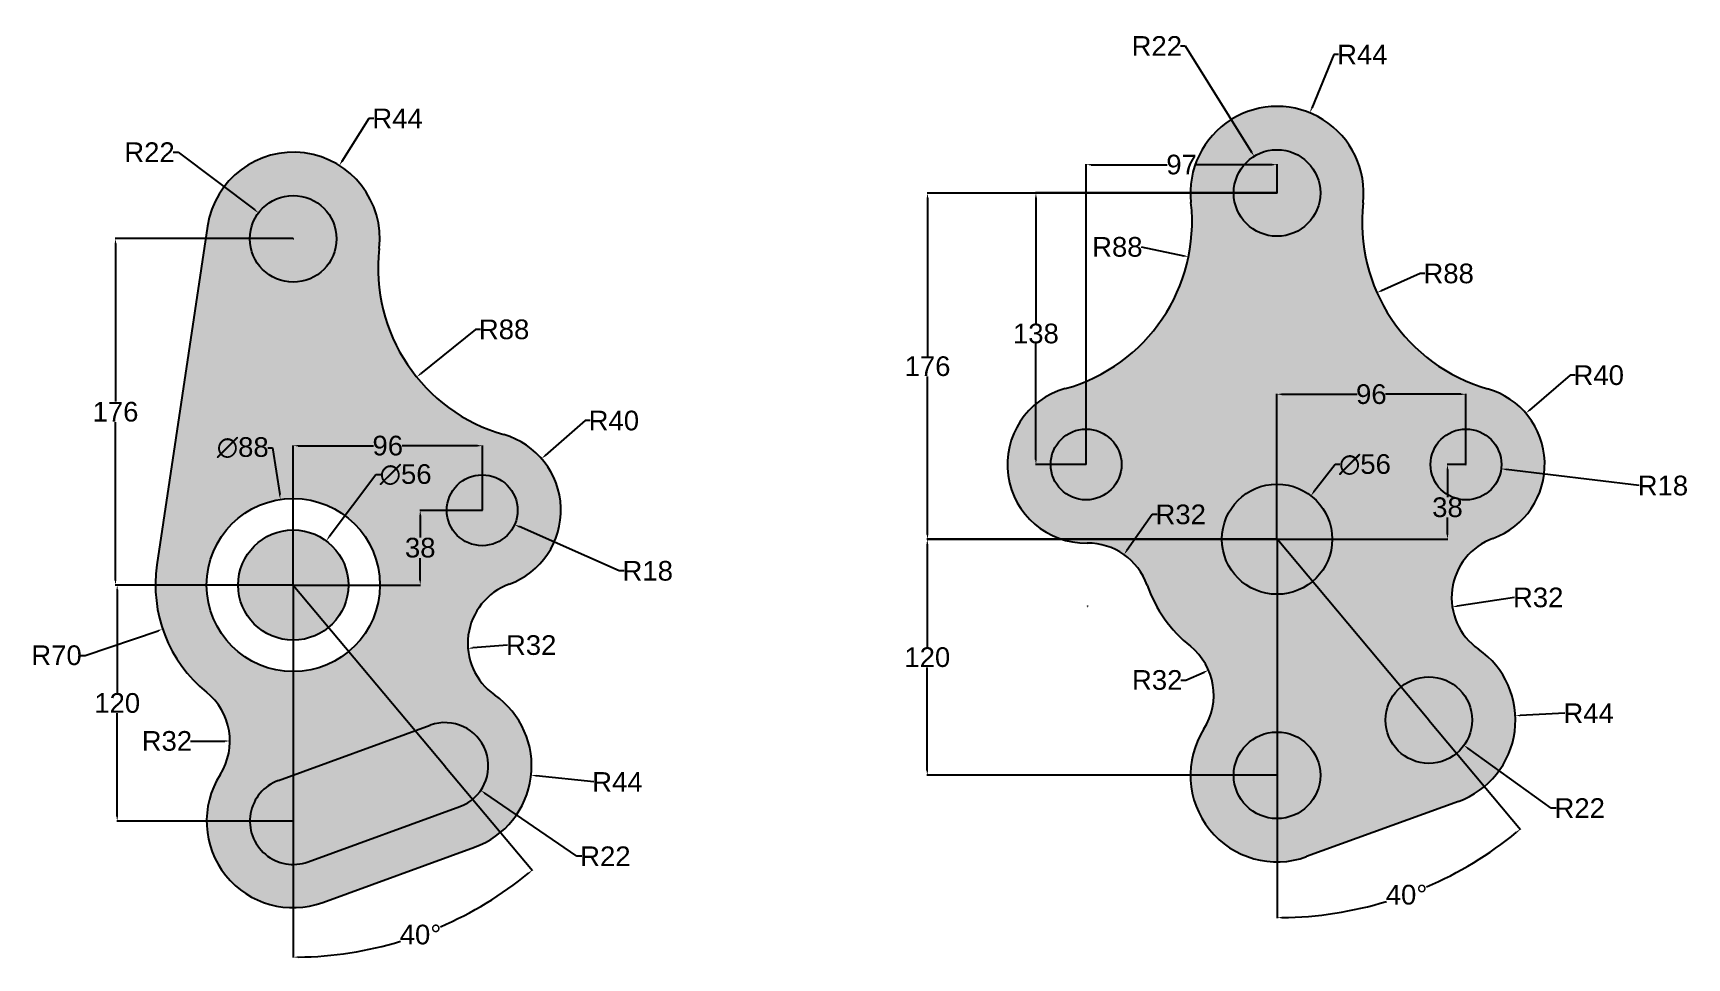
# Model space of a CAD drawing. Header units: inches. Extents: x 97 to 3642, y 3 to 473.
# Drawn here: x 1042 to 1882, y 3 to 473 of the extents above; entities that cross this region are included whole.
import ezdxf

# ---------------------------------------------------------------- set-up
doc = ezdxf.new("R2010")
doc.units = ezdxf.units.IN
doc.header["$MEASUREMENT"] = 0
doc.styles.get("Standard").update_dxf_attribs({"font": 'arial.ttf'})
doc.dimstyles.new('Copy(2) of Standard', dxfattribs={"dimtxt": 10, "dimasz": 2.5, "dimexe": 0.18, "dimexo": 0.0625, "dimgap": 0.09, "dimtad": 0, "dimtih": 1, "dimtoh": 1, "dimdec": 0, "dimzin": 0, "dimdsep": 46, "dimtxsty": 'Standard', "dimcen": 0.09, "dimadec": 0, "dimazin": 0, "dimtfac": 1, "dimtdec": 0, "dimtofl": 0, "dimtmove": 0, "dimatfit": 3, "dimfxl": 1, "dimtolj": 1, "dimtzin": 0, "dimarcsym": 0})

# ---------------------------------------------------------------- blocks, each defined once
blk = doc.blocks.new('*D24')
at = {"color": 0, "lineweight": -2, "transparency": 16777216}
for p, q in [((1215.95, 248.92), (1192.27, 217.25)), ((1218.45, 248.92), (1215.95, 248.92)), ((1173.93, 192.82), (1174.11, 192.82)), ((1174.02, 192.73), (1174.02, 192.91))]:
    blk.add_line(p, q, dxfattribs=at)
at = {"color": 0, "transparency": 16777216}
blk.add_solid([(1191.94, 217.5), (1192.61, 217), (1190.78, 215.24)], dxfattribs=at)
at = {"layer": 'Defpoints', "color": 0, "transparency": 16777216}
for p in [(1190.78, 215.24), (1157.25, 170.39)]:
    blk.add_point(p, dxfattribs=at)
at = {"color": 0, "transparency": 16777216, "insert": (1231.14, 248.92), "char_height": 10, "attachment_point": 5}
blk.add_mtext('\\A1;∅56', dxfattribs=at)
blk = doc.blocks.new('*D25')
at = {"color": 0, "lineweight": -2, "transparency": 16777216}
for p, q in [((1161.07, 262.65), (1163.57, 262.65)), ((1163.57, 262.65), (1167.14, 238.8)), ((1173.93, 192.82), (1174.11, 192.82)), ((1174.02, 192.73), (1174.02, 192.91))]:
    blk.add_line(p, q, dxfattribs=at)
at = {"color": 0, "transparency": 16777216}
blk.add_solid([(1167.55, 238.87), (1166.73, 238.74), (1167.51, 236.33)], dxfattribs=at)
at = {"layer": 'Defpoints', "color": 0, "transparency": 16777216}
for p in [(1167.51, 236.33), (1180.52, 149.3)]:
    blk.add_point(p, dxfattribs=at)
at = {"color": 0, "transparency": 16777216, "insert": (1148.37, 262.65), "char_height": 10, "attachment_point": 5}
blk.add_mtext('\\A1;∅88', dxfattribs=at)
blk = doc.blocks.new('*D26')
at = {"color": 0, "lineweight": -2, "transparency": 16777216}
for p, q in [((1112.99, 412.85), (1115.49, 412.85)), ((1115.49, 412.85), (1154.44, 383.54)), ((1173.93, 368.82), (1174.11, 368.82)), ((1174.02, 368.73), (1174.02, 368.91))]:
    blk.add_line(p, q, dxfattribs=at)
at = {"color": 0, "transparency": 16777216}
blk.add_solid([(1154.69, 383.88), (1154.19, 383.21), (1156.44, 382.04)], dxfattribs=at)
at = {"layer": 'Defpoints', "color": 0, "transparency": 16777216}
for p in [(1156.44, 382.04), (1174.02, 368.82)]:
    blk.add_point(p, dxfattribs=at)
at = {"color": 0, "transparency": 16777216, "insert": (1101, 412.85), "char_height": 10, "attachment_point": 5}
blk.add_mtext('\\A1;R22', dxfattribs=at)
blk = doc.blocks.new('*D27')
at = {"color": 0, "lineweight": -2, "transparency": 16777216}
for p, q in [((1212.51, 430.01), (1198.78, 408.17)), ((1215.01, 430.01), (1212.51, 430.01)), ((1173.93, 368.82), (1174.11, 368.82)), ((1174.02, 368.73), (1174.02, 368.91))]:
    blk.add_line(p, q, dxfattribs=at)
at = {"color": 0, "transparency": 16777216}
blk.add_solid([(1198.42, 408.4), (1199.13, 407.95), (1197.45, 406.06)], dxfattribs=at)
at = {"layer": 'Defpoints', "color": 0, "transparency": 16777216}
for p in [(1197.45, 406.06), (1174.02, 368.82)]:
    blk.add_point(p, dxfattribs=at)
at = {"color": 0, "transparency": 16777216, "insert": (1227.03, 430.01), "char_height": 10, "attachment_point": 5}
blk.add_mtext('\\A1;R44', dxfattribs=at)
blk = doc.blocks.new('*D28')
at = {"color": 0, "lineweight": -2, "transparency": 16777216}
for p, q in [((1266.6, 322.73), (1238.67, 300.16)), ((1269.1, 322.73), (1266.6, 322.73))]:
    blk.add_line(p, q, dxfattribs=at)
at = {"color": 0, "transparency": 16777216}
blk.add_solid([(1238.41, 300.48), (1238.93, 299.83), (1236.72, 298.58)], dxfattribs=at)
at = {"layer": 'Defpoints', "color": 0, "transparency": 16777216}
for p in [(1305.17, 353.89), (1236.72, 298.58)]:
    blk.add_point(p, dxfattribs=at)
at = {"color": 0, "transparency": 16777216, "insert": (1281.15, 322.73), "char_height": 10, "attachment_point": 5}
blk.add_mtext('\\A1;R88', dxfattribs=at)
blk = doc.blocks.new('*D29')
at = {"color": 0, "lineweight": -2, "transparency": 16777216}
for p, q in [((1322.41, 276.38), (1302.08, 258.71)), ((1324.91, 276.38), (1322.41, 276.38)), ((1269.93, 230.82), (1270.11, 230.82)), ((1270.02, 230.73), (1270.02, 230.91))]:
    blk.add_line(p, q, dxfattribs=at)
at = {"color": 0, "transparency": 16777216}
blk.add_solid([(1301.81, 259.02), (1302.36, 258.39), (1300.2, 257.06)], dxfattribs=at)
at = {"layer": 'Defpoints', "color": 0, "transparency": 16777216}
for p in [(1300.2, 257.06), (1270.02, 230.82)]:
    blk.add_point(p, dxfattribs=at)
at = {"color": 0, "transparency": 16777216, "insert": (1336.93, 276.38), "char_height": 10, "attachment_point": 5}
blk.add_mtext('\\A1;R40', dxfattribs=at)
blk = doc.blocks.new('*D30')
at = {"color": 0, "lineweight": -2, "transparency": 16777216}
for p, q in [((1269.93, 230.82), (1270.11, 230.82)), ((1270.02, 230.73), (1270.02, 230.91)), ((1339.58, 200), (1288.76, 222.51)), ((1342.08, 200), (1339.58, 200))]:
    blk.add_line(p, q, dxfattribs=at)
at = {"color": 0, "transparency": 16777216}
blk.add_solid([(1288.93, 222.89), (1288.59, 222.13), (1286.47, 223.53)], dxfattribs=at)
at = {"layer": 'Defpoints', "color": 0, "transparency": 16777216}
for p in [(1270.02, 230.82), (1286.47, 223.53)]:
    blk.add_point(p, dxfattribs=at)
at = {"color": 0, "transparency": 16777216, "insert": (1354.13, 200), "char_height": 10, "attachment_point": 5}
blk.add_mtext('\\A1;R18', dxfattribs=at)
blk = doc.blocks.new('*D32')
at = {"color": 0, "lineweight": -2, "transparency": 16777216}
blk.add_line((1282.92, 162.24), (1265.29, 160.83), dxfattribs=at)
at = {"color": 0, "transparency": 16777216}
blk.add_solid([(1265.26, 161.25), (1265.32, 160.42), (1262.8, 160.63)], dxfattribs=at)
at = {"layer": 'Defpoints', "color": 0, "transparency": 16777216}
for p in [(1262.8, 160.63), (1294.7, 163.18)]:
    blk.add_point(p, dxfattribs=at)
at = {"color": 0, "transparency": 16777216, "insert": (1294.9, 162.24), "char_height": 10, "attachment_point": 5}
blk.add_mtext('\\A1;R32', dxfattribs=at)
blk = doc.blocks.new('*D33')
at = {"color": 0, "lineweight": -2, "transparency": 16777216}
for p, q in [((1251.06, 100.89), (1251.24, 100.89)), ((1251.15, 100.8), (1251.15, 100.98)), ((1326.71, 92.72), (1297.38, 95.89))]:
    blk.add_line(p, q, dxfattribs=at)
at = {"color": 0, "transparency": 16777216}
blk.add_solid([(1297.43, 96.31), (1297.34, 95.48), (1294.9, 96.16)], dxfattribs=at)
at = {"layer": 'Defpoints', "color": 0, "transparency": 16777216}
for p in [(1251.15, 100.89), (1294.9, 96.16)]:
    blk.add_point(p, dxfattribs=at)
at = {"color": 0, "transparency": 16777216, "insert": (1338.72, 92.72), "char_height": 10, "attachment_point": 5}
blk.add_mtext('\\A1;R44', dxfattribs=at)
blk = doc.blocks.new('*D34')
at = {"color": 0, "lineweight": -2, "transparency": 16777216}
for p, q in [((1251.06, 100.89), (1251.24, 100.89)), ((1251.15, 100.8), (1251.15, 100.98)), ((1318.12, 54.96), (1271.35, 87.03)), ((1320.62, 54.96), (1318.12, 54.96))]:
    blk.add_line(p, q, dxfattribs=at)
at = {"color": 0, "transparency": 16777216}
blk.add_solid([(1271.59, 87.38), (1271.12, 86.69), (1269.29, 88.45)], dxfattribs=at)
at = {"layer": 'Defpoints', "color": 0, "transparency": 16777216}
for p in [(1251.15, 100.89), (1269.29, 88.45)]:
    blk.add_point(p, dxfattribs=at)
at = {"color": 0, "transparency": 16777216, "insert": (1332.61, 54.96), "char_height": 10, "attachment_point": 5}
blk.add_mtext('\\A1;R22', dxfattribs=at)
blk = doc.blocks.new('*D35')
at = {"color": 0, "lineweight": -2, "transparency": 16777216}
for p, q in [((1173.93, 192.82), (1174.11, 192.82)), ((1174.02, 192.73), (1174.02, 192.91)), ((1068.27, 157.09), (1105.33, 169.61)), ((1065.77, 157.09), (1068.27, 157.09))]:
    blk.add_line(p, q, dxfattribs=at)
at = {"color": 0, "transparency": 16777216}
blk.add_solid([(1105.2, 170), (1105.46, 169.22), (1107.7, 170.41)], dxfattribs=at)
at = {"layer": 'Defpoints', "color": 0, "transparency": 16777216}
for p in [(1174.02, 192.82), (1107.7, 170.41)]:
    blk.add_point(p, dxfattribs=at)
at = {"color": 0, "transparency": 16777216, "insert": (1053.75, 157.09), "char_height": 10, "attachment_point": 5}
blk.add_mtext('\\A1;R70', dxfattribs=at)
blk = doc.blocks.new('*D36')
at = {"color": 0, "lineweight": -2, "transparency": 16777216}
blk.add_line((1121.83, 113.53), (1139.34, 113.53), dxfattribs=at)
at = {"color": 0, "transparency": 16777216}
blk.add_solid([(1139.34, 113.95), (1139.34, 113.12), (1141.84, 113.53)], dxfattribs=at)
at = {"layer": 'Defpoints', "color": 0, "transparency": 16777216}
for p in [(1109.84, 113.53), (1141.84, 113.53)]:
    blk.add_point(p, dxfattribs=at)
at = {"color": 0, "transparency": 16777216, "insert": (1109.84, 113.53), "char_height": 10, "attachment_point": 5}
blk.add_mtext('\\A1;R32', dxfattribs=at)
blk = doc.blocks.new('*D37')
at = {"color": 0, "lineweight": -2, "transparency": 16777216}
for p, q in [((1173.95, 368.91), (1083.54, 368.91)), ((1083.72, 366.41), (1083.72, 286.06)), ((1083.72, 195.32), (1083.72, 275.66)), ((1173.95, 192.82), (1083.54, 192.82))]:
    blk.add_line(p, q, dxfattribs=at)
at = {"color": 0, "transparency": 16777216}
for points in [[(1083.31, 366.41), (1084.14, 366.41), (1083.72, 368.91)], [(1083.31, 195.32), (1084.14, 195.32), (1083.72, 192.82)]]:
    blk.add_solid(points, dxfattribs=at)
at = {"layer": 'Defpoints', "color": 0, "transparency": 16777216}
for p in [(1174.02, 368.91), (1083.72, 192.82), (1174.02, 192.82)]:
    blk.add_point(p, dxfattribs=at)
at = {"color": 0, "transparency": 16777216, "insert": (1083.72, 280.86), "char_height": 10, "attachment_point": 5}
blk.add_mtext('\\A1;176', dxfattribs=at)
blk = doc.blocks.new('*D38')
at = {"color": 0, "lineweight": -2, "transparency": 16777216}
for p, q in [((1173.95, 192.82), (1084.4, 192.82)), ((1084.58, 190.32), (1084.58, 138.01)), ((1084.58, 75.32), (1084.58, 127.62)), ((1173.95, 72.82), (1084.4, 72.82))]:
    blk.add_line(p, q, dxfattribs=at)
at = {"color": 0, "transparency": 16777216}
for points in [[(1084.16, 190.32), (1085, 190.32), (1084.58, 192.82)], [(1084.16, 75.32), (1085, 75.32), (1084.58, 72.82)]]:
    blk.add_solid(points, dxfattribs=at)
at = {"layer": 'Defpoints', "color": 0, "transparency": 16777216}
for p in [(1174.02, 192.82), (1084.58, 72.82), (1174.02, 72.82)]:
    blk.add_point(p, dxfattribs=at)
at = {"color": 0, "transparency": 16777216, "insert": (1084.58, 132.82), "char_height": 10, "attachment_point": 5}
blk.add_mtext('\\A1;120', dxfattribs=at)
blk = doc.blocks.new('*D39')
at = {"color": 0, "lineweight": -2, "transparency": 16777216}
for p, q in [((1269.95, 230.73), (1238.36, 230.73)), ((1238.54, 228.23), (1238.54, 216.97)), ((1238.54, 195.32), (1238.54, 206.57)), ((1174.08, 192.82), (1238.72, 192.82))]:
    blk.add_line(p, q, dxfattribs=at)
at = {"color": 0, "transparency": 16777216}
for points in [[(1238.13, 228.23), (1238.96, 228.23), (1238.54, 230.73)], [(1238.13, 195.32), (1238.96, 195.32), (1238.54, 192.82)]]:
    blk.add_solid(points, dxfattribs=at)
at = {"layer": 'Defpoints', "color": 0, "transparency": 16777216}
for p in [(1270.02, 230.73), (1174.02, 192.82), (1238.54, 192.82)]:
    blk.add_point(p, dxfattribs=at)
at = {"color": 0, "transparency": 16777216, "insert": (1238.54, 211.77), "char_height": 10, "attachment_point": 5}
blk.add_mtext('\\A1;38', dxfattribs=at)
blk = doc.blocks.new('*D40')
at = {"color": 0, "lineweight": -2, "transparency": 16777216}
for p, q in [((1174.02, 192.88), (1174.02, 263.83)), ((1176.52, 263.65), (1214.81, 263.65)), ((1267.61, 263.65), (1229.31, 263.65)), ((1270.11, 230.88), (1270.11, 263.83))]:
    blk.add_line(p, q, dxfattribs=at)
at = {"color": 0, "transparency": 16777216}
for points in [[(1176.52, 264.06), (1176.52, 263.23), (1174.02, 263.65)], [(1267.61, 264.06), (1267.61, 263.23), (1270.11, 263.65)]]:
    blk.add_solid(points, dxfattribs=at)
at = {"layer": 'Defpoints', "color": 0, "transparency": 16777216}
for p in [(1270.11, 263.65), (1270.11, 230.82), (1174.02, 192.82)]:
    blk.add_point(p, dxfattribs=at)
at = {"color": 0, "transparency": 16777216, "insert": (1222.06, 263.65), "char_height": 10, "attachment_point": 5}
blk.add_mtext('\\A1;96', dxfattribs=at)
blk = doc.blocks.new('*D41')
at = {"color": 0, "lineweight": -2, "transparency": 16777216}
for p, q in [((1251.1, 100.84), (1295.61, 47.78)), ((1174.02, 72.75), (1174.07, 3.5))]:
    blk.add_line(p, q, dxfattribs=at)
for start, end in [(293.31126, 309.23743), (270.80024, 286.79403)]:
    blk.add_arc((1173.93, 192.83), 189.15, start, end, dxfattribs=at)
at = {"color": 0, "transparency": 16777216}
for points in [[(1293.31, 46.65), (1293.84, 46.01), (1295.5, 47.92)], [(1176.57, 3.28), (1176.56, 4.11), (1174.07, 3.68)]]:
    blk.add_solid(points, dxfattribs=at)
at = {"layer": 'Defpoints', "color": 0, "transparency": 16777216}
for p in [(1173.93, 192.82), (1174.02, 192.73), (1251.06, 100.89), (1174.02, 72.82), (1217.63, 8.8)]:
    blk.add_point(p, dxfattribs=at)
at = {"color": 0, "transparency": 16777216, "insert": (1238.68, 15.11), "char_height": 10, "attachment_point": 5}
blk.add_mtext('\\A1;40°', dxfattribs=at)
blk = doc.blocks.new('*D42')
at = {"color": 0, "lineweight": -2, "transparency": 16777216}
for p, q in [((1751.05, 124.13), (1797.63, 68.62)), ((1673.87, 96.04), (1673.87, 23.58))]:
    blk.add_line(p, q, dxfattribs=at)
for start, end in [(293.23672, 309.2553), (270.7447, 286.82858)]:
    blk.add_arc((1673.87, 216.11), 192.35, start, end, dxfattribs=at)
at = {"color": 0, "transparency": 16777216}
for points in [[(1795.32, 67.49), (1795.85, 66.85), (1797.51, 68.76)], [(1676.38, 23.36), (1676.37, 24.19), (1673.87, 23.76)]]:
    blk.add_solid(points, dxfattribs=at)
at = {"layer": 'Defpoints', "color": 0, "transparency": 16777216}
for p in [(1673.87, 216.11), (1673.87, 216.11), (1751.01, 124.18), (1673.87, 96.11), (1718.23, 28.95)]:
    blk.add_point(p, dxfattribs=at)
at = {"color": 0, "transparency": 16777216, "insert": (1739.66, 35.36), "char_height": 10, "attachment_point": 5}
blk.add_mtext('\\A1;40°', dxfattribs=at)
blk = doc.blocks.new('*D43')
at = {"color": 0, "lineweight": -2, "transparency": 16777216}
blk.add_line((1794.55, 186.47), (1765.38, 182.07), dxfattribs=at)
at = {"color": 0, "transparency": 16777216}
blk.add_solid([(1765.32, 182.48), (1765.45, 181.66), (1762.91, 181.7)], dxfattribs=at)
at = {"layer": 'Defpoints', "color": 0, "transparency": 16777216}
for p in [(1794.55, 186.47), (1762.91, 181.7)]:
    blk.add_point(p, dxfattribs=at)
at = {"color": 0, "transparency": 16777216, "insert": (1806.54, 186.47), "char_height": 10, "attachment_point": 5}
blk.add_mtext('\\A1;R32', dxfattribs=at)
blk = doc.blocks.new('*D44')
at = {"color": 0, "lineweight": -2, "transparency": 16777216}
for p, q in [((1750.92, 124.18), (1751.1, 124.18)), ((1751.01, 124.09), (1751.01, 124.27)), ((1813.15, 79.45), (1770.89, 109.87)), ((1815.65, 79.45), (1813.15, 79.45))]:
    blk.add_line(p, q, dxfattribs=at)
at = {"color": 0, "transparency": 16777216}
blk.add_solid([(1771.14, 110.21), (1770.65, 109.53), (1768.86, 111.33)], dxfattribs=at)
at = {"layer": 'Defpoints', "color": 0, "transparency": 16777216}
for p in [(1751.01, 124.18), (1768.86, 111.33)]:
    blk.add_point(p, dxfattribs=at)
at = {"color": 0, "transparency": 16777216, "insert": (1827.64, 79.45), "char_height": 10, "attachment_point": 5}
blk.add_mtext('\\A1;R22', dxfattribs=at)
blk = doc.blocks.new('*D45')
at = {"color": 0, "lineweight": -2, "transparency": 16777216}
for p, q in [((1820.17, 127.66), (1797.45, 126.52)), ((1750.92, 124.18), (1751.1, 124.18)), ((1751.01, 124.09), (1751.01, 124.27))]:
    blk.add_line(p, q, dxfattribs=at)
at = {"color": 0, "transparency": 16777216}
blk.add_solid([(1797.43, 126.93), (1797.47, 126.1), (1794.95, 126.39)], dxfattribs=at)
at = {"layer": 'Defpoints', "color": 0, "transparency": 16777216}
for p in [(1794.95, 126.39), (1751.01, 124.18)]:
    blk.add_point(p, dxfattribs=at)
at = {"color": 0, "transparency": 16777216, "insert": (1832.18, 127.66), "char_height": 10, "attachment_point": 5}
blk.add_mtext('\\A1;R44', dxfattribs=at)
blk = doc.blocks.new('*D46')
at = {"color": 0, "lineweight": -2, "transparency": 16777216}
for p, q in [((1822.8, 299.44), (1802.15, 281.76)), ((1825.3, 299.44), (1822.8, 299.44)), ((1769.78, 254.11), (1769.96, 254.11)), ((1769.87, 254.02), (1769.87, 254.2))]:
    blk.add_line(p, q, dxfattribs=at)
at = {"color": 0, "transparency": 16777216}
blk.add_solid([(1801.88, 282.07), (1802.42, 281.44), (1800.25, 280.13)], dxfattribs=at)
at = {"layer": 'Defpoints', "color": 0, "transparency": 16777216}
for p in [(1800.25, 280.13), (1769.87, 254.11)]:
    blk.add_point(p, dxfattribs=at)
at = {"color": 0, "transparency": 16777216, "insert": (1837.32, 299.44), "char_height": 10, "attachment_point": 5}
blk.add_mtext('\\A1;R40', dxfattribs=at)
blk = doc.blocks.new('*D47')
at = {"color": 0, "lineweight": -2, "transparency": 16777216}
for p, q in [((1746.51, 351.15), (1726.91, 342.43)), ((1749.01, 351.15), (1746.51, 351.15))]:
    blk.add_line(p, q, dxfattribs=at)
at = {"color": 0, "transparency": 16777216}
blk.add_solid([(1726.74, 342.81), (1727.08, 342.05), (1724.63, 341.41)], dxfattribs=at)
at = {"layer": 'Defpoints', "color": 0, "transparency": 16777216}
for p in [(1805.03, 377.18), (1724.63, 341.41)]:
    blk.add_point(p, dxfattribs=at)
at = {"color": 0, "transparency": 16777216, "insert": (1761.06, 351.15), "char_height": 10, "attachment_point": 5}
blk.add_mtext('\\A1;R88', dxfattribs=at)
blk = doc.blocks.new('*D48')
at = {"color": 0, "lineweight": -2, "transparency": 16777216}
for p, q in [((1769.78, 254.11), (1769.96, 254.11)), ((1769.87, 254.02), (1769.87, 254.2)), ((1857.87, 243.35), (1790.22, 251.62))]:
    blk.add_line(p, q, dxfattribs=at)
at = {"color": 0, "transparency": 16777216}
blk.add_solid([(1790.27, 252.03), (1790.17, 251.21), (1787.74, 251.92)], dxfattribs=at)
at = {"layer": 'Defpoints', "color": 0, "transparency": 16777216}
for p in [(1769.87, 254.11), (1787.74, 251.92)]:
    blk.add_point(p, dxfattribs=at)
at = {"color": 0, "transparency": 16777216, "insert": (1869.92, 243.35), "char_height": 10, "attachment_point": 5}
blk.add_mtext('\\A1;R18', dxfattribs=at)
blk = doc.blocks.new('*D49')
at = {"color": 0, "lineweight": -2, "transparency": 16777216}
for p, q in [((1624.77, 466.84), (1627.27, 466.84)), ((1627.27, 466.84), (1660.91, 412.9)), ((1673.78, 392.11), (1673.96, 392.11)), ((1673.87, 392.02), (1673.87, 392.2))]:
    blk.add_line(p, q, dxfattribs=at)
at = {"color": 0, "transparency": 16777216}
blk.add_solid([(1661.26, 413.12), (1660.56, 412.68), (1662.23, 410.77)], dxfattribs=at)
at = {"layer": 'Defpoints', "color": 0, "transparency": 16777216}
for p in [(1662.23, 410.77), (1673.87, 392.11)]:
    blk.add_point(p, dxfattribs=at)
at = {"color": 0, "transparency": 16777216, "insert": (1612.78, 466.84), "char_height": 10, "attachment_point": 5}
blk.add_mtext('\\A1;R22', dxfattribs=at)
blk = doc.blocks.new('*D50')
at = {"color": 0, "lineweight": -2, "transparency": 16777216}
for p, q in [((1702.67, 462.46), (1691.49, 435.14)), ((1705.17, 462.46), (1702.67, 462.46)), ((1673.78, 392.11), (1673.96, 392.11)), ((1673.87, 392.02), (1673.87, 392.2))]:
    blk.add_line(p, q, dxfattribs=at)
at = {"color": 0, "transparency": 16777216}
blk.add_solid([(1691.11, 435.3), (1691.88, 434.98), (1690.54, 432.83)], dxfattribs=at)
at = {"layer": 'Defpoints', "color": 0, "transparency": 16777216}
for p in [(1690.54, 432.83), (1673.87, 392.11)]:
    blk.add_point(p, dxfattribs=at)
at = {"color": 0, "transparency": 16777216, "insert": (1717.19, 462.46), "char_height": 10, "attachment_point": 5}
blk.add_mtext('\\A1;R44', dxfattribs=at)
blk = doc.blocks.new('*D52')
at = {"color": 0, "lineweight": -2, "transparency": 16777216}
for p, q in [((1610.44, 228.68), (1597.54, 210.34)), ((1612.94, 228.68), (1610.44, 228.68)), ((1577.62, 182.11), (1577.8, 182.11)), ((1577.71, 182.02), (1577.71, 182.2))]:
    blk.add_line(p, q, dxfattribs=at)
at = {"color": 0, "transparency": 16777216}
blk.add_solid([(1597.2, 210.58), (1597.88, 210.1), (1596.11, 208.29)], dxfattribs=at)
at = {"layer": 'Defpoints', "color": 0, "transparency": 16777216}
for p in [(1596.11, 208.29), (1577.71, 182.11)]:
    blk.add_point(p, dxfattribs=at)
at = {"color": 0, "transparency": 16777216, "insert": (1624.92, 228.68), "char_height": 10, "attachment_point": 5}
blk.add_mtext('\\A1;R32', dxfattribs=at)
blk = doc.blocks.new('*D53')
at = {"color": 0, "lineweight": -2, "transparency": 16777216}
for p, q in [((1624.96, 144.51), (1627.46, 144.51)), ((1627.46, 144.51), (1636.78, 148.53))]:
    blk.add_line(p, q, dxfattribs=at)
at = {"color": 0, "transparency": 16777216}
blk.add_solid([(1636.61, 148.92), (1636.94, 148.15), (1639.07, 149.53)], dxfattribs=at)
at = {"layer": 'Defpoints', "color": 0, "transparency": 16777216}
for p in [(1639.07, 149.53), (1609.7, 136.82)]:
    blk.add_point(p, dxfattribs=at)
at = {"color": 0, "transparency": 16777216, "insert": (1612.98, 144.51), "char_height": 10, "attachment_point": 5}
blk.add_mtext('\\A1;R32', dxfattribs=at)
blk = doc.blocks.new('*D54')
at = {"color": 0, "lineweight": -2, "transparency": 16777216}
blk.add_line((1604.77, 364.66), (1626.43, 360.2), dxfattribs=at)
at = {"color": 0, "transparency": 16777216}
blk.add_solid([(1626.51, 360.61), (1626.34, 359.79), (1628.88, 359.69)], dxfattribs=at)
at = {"layer": 'Defpoints', "color": 0, "transparency": 16777216}
for p in [(1542.69, 377.46), (1628.88, 359.69)]:
    blk.add_point(p, dxfattribs=at)
at = {"color": 0, "transparency": 16777216, "insert": (1592.72, 364.66), "char_height": 10, "attachment_point": 5}
blk.add_mtext('\\A1;R88', dxfattribs=at)
blk = doc.blocks.new('*D55')
at = {"color": 0, "lineweight": -2, "transparency": 16777216}
for p, q in [((1703.34, 254.02), (1692.59, 240.19)), ((1705.84, 254.02), (1703.34, 254.02)), ((1673.78, 216.11), (1673.96, 216.11)), ((1673.87, 216.02), (1673.87, 216.2))]:
    blk.add_line(p, q, dxfattribs=at)
at = {"color": 0, "transparency": 16777216}
blk.add_solid([(1692.26, 240.45), (1692.92, 239.93), (1691.05, 238.22)], dxfattribs=at)
at = {"layer": 'Defpoints', "color": 0, "transparency": 16777216}
for p in [(1691.05, 238.22), (1656.69, 194)]:
    blk.add_point(p, dxfattribs=at)
at = {"color": 0, "transparency": 16777216, "insert": (1718.53, 254.02), "char_height": 10, "attachment_point": 5}
blk.add_mtext('\\A1;∅56', dxfattribs=at)
blk = doc.blocks.new('*D56')
at = {"color": 0, "lineweight": -2, "transparency": 16777216}
for p, q in [((1673.78, 216.17), (1673.78, 289.98)), ((1676.28, 289.8), (1714.53, 289.8)), ((1767.28, 289.8), (1729.03, 289.8)), ((1769.78, 254.17), (1769.78, 289.98))]:
    blk.add_line(p, q, dxfattribs=at)
at = {"color": 0, "transparency": 16777216}
for points in [[(1676.28, 290.22), (1676.28, 289.39), (1673.78, 289.8)], [(1767.28, 290.22), (1767.28, 289.39), (1769.78, 289.8)]]:
    blk.add_solid(points, dxfattribs=at)
at = {"layer": 'Defpoints', "color": 0, "transparency": 16777216}
for p in [(1769.78, 289.8), (1769.78, 254.11), (1673.78, 216.11)]:
    blk.add_point(p, dxfattribs=at)
at = {"color": 0, "transparency": 16777216, "insert": (1721.78, 289.8), "char_height": 10, "attachment_point": 5}
blk.add_mtext('\\A1;96', dxfattribs=at)
blk = doc.blocks.new('*D57')
at = {"color": 0, "lineweight": -2, "transparency": 16777216}
for p, q in [((1769.81, 254.11), (1760.28, 254.11)), ((1760.46, 251.61), (1760.46, 237.5)), ((1760.46, 218.61), (1760.46, 227.11)), ((1673.94, 216.11), (1760.64, 216.11))]:
    blk.add_line(p, q, dxfattribs=at)
at = {"color": 0, "transparency": 16777216}
for points in [[(1760.04, 251.61), (1760.87, 251.61), (1760.46, 254.11)], [(1760.04, 218.61), (1760.87, 218.61), (1760.46, 216.11)]]:
    blk.add_solid(points, dxfattribs=at)
at = {"layer": 'Defpoints', "color": 0, "transparency": 16777216}
for p in [(1760.46, 254.11), (1769.87, 254.11), (1673.87, 216.11)]:
    blk.add_point(p, dxfattribs=at)
at = {"color": 0, "transparency": 16777216, "insert": (1760.46, 232.31), "char_height": 10, "attachment_point": 5}
blk.add_mtext('\\A1;38', dxfattribs=at)
blk = doc.blocks.new('*D58')
at = {"color": 0, "lineweight": -2, "transparency": 16777216}
for p, q in [((1576.87, 254.17), (1576.87, 406.68)), ((1579.37, 406.5), (1618.12, 406.5)), ((1671.37, 406.5), (1632.63, 406.5)), ((1673.87, 392.17), (1673.87, 406.68))]:
    blk.add_line(p, q, dxfattribs=at)
at = {"color": 0, "transparency": 16777216}
for points in [[(1579.37, 406.91), (1579.37, 406.08), (1576.87, 406.5)], [(1671.37, 406.91), (1671.37, 406.08), (1673.87, 406.5)]]:
    blk.add_solid(points, dxfattribs=at)
at = {"layer": 'Defpoints', "color": 0, "transparency": 16777216}
for p in [(1576.87, 406.5), (1673.87, 392.11), (1576.87, 254.11)]:
    blk.add_point(p, dxfattribs=at)
at = {"color": 0, "transparency": 16777216, "insert": (1625.37, 406.5), "char_height": 10, "attachment_point": 5}
blk.add_mtext('\\A1;97', dxfattribs=at)
blk = doc.blocks.new('*D59')
at = {"color": 0, "lineweight": -2, "transparency": 16777216}
for p, q in [((1673.81, 392.2), (1551.17, 392.2)), ((1551.35, 389.7), (1551.35, 325.83)), ((1551.35, 256.61), (1551.35, 315.43)), ((1576.81, 254.11), (1551.17, 254.11))]:
    blk.add_line(p, q, dxfattribs=at)
at = {"color": 0, "transparency": 16777216}
for points in [[(1550.94, 389.7), (1551.77, 389.7), (1551.35, 392.2)], [(1550.94, 256.61), (1551.77, 256.61), (1551.35, 254.11)]]:
    blk.add_solid(points, dxfattribs=at)
at = {"layer": 'Defpoints', "color": 0, "transparency": 16777216}
for p in [(1673.87, 392.2), (1551.35, 254.11), (1576.87, 254.11)]:
    blk.add_point(p, dxfattribs=at)
at = {"color": 0, "transparency": 16777216, "insert": (1551.35, 320.63), "char_height": 10, "attachment_point": 5}
blk.add_mtext('\\A1;138', dxfattribs=at)
blk = doc.blocks.new('*D60')
at = {"color": 0, "lineweight": -2, "transparency": 16777216}
for p, q in [((1673.81, 392.02), (1496.11, 392.02)), ((1496.29, 389.52), (1496.29, 309.21)), ((1496.29, 218.52), (1496.29, 298.82)), ((1673.81, 216.02), (1496.11, 216.02))]:
    blk.add_line(p, q, dxfattribs=at)
at = {"color": 0, "transparency": 16777216}
for points in [[(1495.87, 389.52), (1496.7, 389.52), (1496.29, 392.02)], [(1495.87, 218.52), (1496.7, 218.52), (1496.29, 216.02)]]:
    blk.add_solid(points, dxfattribs=at)
at = {"layer": 'Defpoints', "color": 0, "transparency": 16777216}
for p in [(1673.87, 392.02), (1496.29, 216.02), (1673.87, 216.02)]:
    blk.add_point(p, dxfattribs=at)
at = {"color": 0, "transparency": 16777216, "insert": (1496.29, 304.02), "char_height": 10, "attachment_point": 5}
blk.add_mtext('\\A1;176', dxfattribs=at)
blk = doc.blocks.new('*D61')
at = {"color": 0, "lineweight": -2, "transparency": 16777216}
for p, q in [((1673.81, 216.11), (1495.99, 216.11)), ((1496.17, 213.61), (1496.17, 161.3)), ((1496.17, 98.61), (1496.17, 150.91)), ((1673.81, 96.11), (1495.99, 96.11))]:
    blk.add_line(p, q, dxfattribs=at)
at = {"color": 0, "transparency": 16777216}
for points in [[(1495.75, 213.61), (1496.59, 213.61), (1496.17, 216.11)], [(1495.75, 98.61), (1496.59, 98.61), (1496.17, 96.11)]]:
    blk.add_solid(points, dxfattribs=at)
at = {"layer": 'Defpoints', "color": 0, "transparency": 16777216}
for p in [(1673.87, 216.11), (1496.17, 96.11), (1673.87, 96.11)]:
    blk.add_point(p, dxfattribs=at)
at = {"color": 0, "transparency": 16777216, "insert": (1496.17, 156.11), "char_height": 10, "attachment_point": 5}
blk.add_mtext('\\A1;120', dxfattribs=at)

msp = doc.modelspace()

# ---------------------------------------------------------------- hatches: boundary and pattern name
h = msp.add_hatch(color=256)
h.dxf.hatch_style = 1
h.set_gradient(color1=(88, 186, 72), color2=(173, 221, 247))
h.paths.add_polyline_path([(1717.59, 387.13, 1.119054), (1630.15, 387.22, -0.368334), (1566.19, 292.65, 0.878306), (1577.34, 214.11, -0.321034), (1607.88, 192.78, 0.138515), (1629.83, 161.7, -0.3809), (1636.72, 119.68, 0.715893), (1688.92, 54.76), (1766.06, 82.84, 0.607066), (1776.22, 160.24, -0.606787), (1783.59, 216.53, 0.726628), (1780.86, 292.57, -0.366692)])
h.paths.add_polyline_path([(1701.87, 216.11, -1), (1645.87, 216.11, -1)], flags=16)
h.paths.add_polyline_path([(1651.87, 392.11, -1), (1695.87, 392.11, -1)], flags=16)
h.paths.add_polyline_path([(1787.87, 254.11, -1), (1751.87, 254.11, -1)], flags=16)
h.paths.add_polyline_path([(1594.87, 254.11, -1), (1558.87, 254.11, -1)], flags=16)
h.paths.add_polyline_path([(1773.01, 124.18, -1), (1729.01, 124.18, -1)], flags=16)
h.paths.add_polyline_path([(1695.87, 96.11, -1), (1651.87, 96.11, -1)], flags=16)
h = msp.add_hatch(color=256)
h.dxf.hatch_style = 1
h.set_gradient(color1=(19, 103, 52), color2=(241, 235, 31), name='SPHERICAL')
h.paths.add_polyline_path([(1217.73, 363.84, 0.98266), (1130.5, 375.32), (1104.78, 203.16, 0.26565), (1129.98, 138.41, -0.3809), (1136.86, 96.39, 0.715893), (1189.06, 31.47), (1266.2, 59.54, 0.607066), (1276.36, 136.95, -0.606787), (1283.73, 193.24, 0.726628), (1281, 269.28, -0.366692)])
h.paths.add_polyline_path([(1152.02, 368.82, -1), (1196.02, 368.82, -1)], flags=16)
h.paths.add_polyline_path([(1218.02, 192.82, -1), (1130.02, 192.82, -1)], flags=16)
h.paths.add_polyline_path([(1202.02, 192.82, -1), (1146.02, 192.82, -1)], flags=0)
h.paths.add_polyline_path([(1288.02, 230.82, -1), (1252.02, 230.82, -1)], flags=16)
h.paths.add_polyline_path([(1258.67, 80.22), (1181.54, 52.14, -1), (1166.49, 93.49), (1243.63, 121.56, -1)], flags=16)
h = msp.add_hatch(color=256)
h.dxf.hatch_style = 1
h.set_gradient(color1=(205, 105, 40), color2=(199, 200, 202), name='SPHERICAL')
h.paths.add_polyline_path([(1651.87, 392.11, 1), (1695.87, 392.11, 1)])
h = msp.add_hatch(color=256)
h.dxf.hatch_style = 1
h.set_gradient(color1=(205, 105, 40), color2=(241, 235, 31), name='SPHERICAL')
h.paths.add_polyline_path([(1196.02, 368.82, 1), (1152.02, 368.82, 1)])
h = msp.add_hatch(color=256)
h.dxf.hatch_style = 1
h.set_gradient(color1=(205, 105, 40), color2=(199, 200, 202), name='SPHERICAL')
h.paths.add_polyline_path([(1594.87, 254.11, 1), (1558.87, 254.11, 1)])
h = msp.add_hatch(color=256)
h.dxf.hatch_style = 1
h.set_gradient(color1=(205, 105, 40), color2=(199, 200, 202), name='SPHERICAL')
h.paths.add_polyline_path([(1787.87, 254.11, 1), (1751.87, 254.11, 1)])
h = msp.add_hatch(color=256)
h.dxf.hatch_style = 1
h.set_gradient(color1=(205, 105, 40), color2=(241, 235, 31), name='SPHERICAL')
h.paths.add_polyline_path([(1288.02, 230.82, 1), (1252.02, 230.82, 1)])
h = msp.add_hatch(color=256)
h.dxf.hatch_style = 1
h.set_gradient(color1=(205, 105, 40), color2=(199, 200, 202), name='SPHERICAL')
h.paths.add_polyline_path([(1645.87, 216.11, 1), (1701.87, 216.11, 1)])
h = msp.add_hatch(color=256)
h.dxf.hatch_style = 1
h.set_gradient(color1=(205, 105, 40), color2=(241, 235, 31), name='SPHERICAL')
h.paths.add_polyline_path([(1202.02, 192.82, 1), (1146.02, 192.82, 1)])
h = msp.add_hatch(color=256)
h.dxf.hatch_style = 1
h.set_gradient(color1=(205, 105, 40), color2=(199, 200, 202), name='SPHERICAL')
h.paths.add_polyline_path([(1729.01, 124.18, 1), (1773.01, 124.18, 1)])
h = msp.add_hatch(color=256)
h.dxf.hatch_style = 1
h.set_gradient(color1=(205, 105, 40), color2=(241, 235, 31), name='CYLINDER')
h.paths.add_polyline_path([(1243.63, 121.56), (1166.49, 93.49, 1), (1181.54, 52.14), (1258.67, 80.22, 1)])
h = msp.add_hatch(color=256)
h.dxf.hatch_style = 1
h.set_gradient(color1=(205, 105, 40), color2=(199, 200, 202), name='SPHERICAL')
h.paths.add_polyline_path([(1695.87, 96.11, 1), (1651.87, 96.11, 1)])

# ---------------------------------------------------------------- linework, layer by layer
for p, q in [((1130.5, 375.32), (1104.78, 203.16)), ((1673.87, 216.11), (1673.87, 96.11)), ((1751.01, 124.18), (1673.87, 216.11)), ((1174.02, 192.82), (1174.02, 72.82)), ((1174.02, 192.82), (1251.06, 100.89)), ((1166.49, 93.49), (1243.63, 121.56)), ((1181.54, 52.14), (1258.67, 80.22)), ((1766.06, 82.84), (1688.92, 54.76)), ((1189.06, 31.47), (1266.2, 59.54))]:
    msp.add_line(p, q)
for centre, radius in [((1673.87, 392.11), 22), ((1174.02, 368.82), 22), ((1576.87, 254.11), 18), ((1769.87, 254.11), 18), ((1270.02, 230.82), 18), ((1673.87, 216.11), 28), ((1174.02, 192.82), 44), ((1174.02, 192.82), 28), ((1751.01, 124.18), 22), ((1673.87, 96.11), 22)]:
    msp.add_circle(centre, radius)
for centre, radius, start, end in [((1673.87, 392.11), 44, 353.50912, 186.37175), ((1174.02, 368.82), 44, 353.50912, 171.50476), ((1542.69, 377.46), 88, 285.48982, 6.37175), ((1805.03, 377.18), 88, 173.50912, 254.05947), ((1305.17, 353.89), 88, 173.50912, 254.05947), ((1576.87, 254.11), 40, 105.48982, 270.66192), ((1769.87, 254.11), 40, 290.0467, 74.05947), ((1270.02, 230.82), 40, 290.0467, 74.05947), ((1577.71, 182.11), 32, 19.46836, 90.66192), ((1794.55, 186.47), 32, 110.0467, 235.04208), ((1174.02, 192.82), 70, 171.50476, 231.0129), ((1294.7, 163.18), 32, 110.0467, 235.04208), ((1673.87, 216.11), 70, 199.46836, 231.0129), ((1609.7, 136.82), 32, 327.60551, 51.0129), ((1751.01, 124.18), 44, 290, 55.04208), ((1109.84, 113.53), 32, 327.60551, 51.0129), ((1251.15, 100.89), 44, 290, 55.04208), ((1251.15, 100.89), 22, 290, 110), ((1673.87, 96.11), 44, 147.60551, 290), ((1174.02, 72.82), 44, 147.60551, 290), ((1174.02, 72.82), 22, 110, 290)]:
    msp.add_arc(centre, radius, start, end)

# ---------------------------------------------------------------- dimensions: what is measured, and where the dimension line sits
for center, mpoint, picture, middle in [((1673.87, 392.11), (1662.23, 410.77), '*D49', (1612.78, 466.84)), ((1673.87, 392.11), (1690.54, 432.83), '*D50', (1717.19, 462.46)), ((1174.02, 368.82), (1197.45, 406.06), '*D27', (1227.03, 430.01)), ((1174.02, 368.82), (1156.44, 382.04), '*D26', (1101, 412.85)), ((1542.69, 377.46), (1628.88, 359.69), '*D54', (1604.77, 364.66)), ((1805.03, 377.18), (1724.63, 341.41), '*D47', (1761.06, 351.15)), ((1305.17, 353.89), (1236.72, 298.58), '*D28', (1281.15, 322.73)), ((1769.87, 254.11), (1800.25, 280.13), '*D46', (1837.32, 299.44)), ((1270.02, 230.82), (1300.2, 257.06), '*D29', (1336.93, 276.38)), ((1769.87, 254.11), (1787.74, 251.92), '*D48', (1857.87, 243.35)), ((1270.02, 230.82), (1286.47, 223.53), '*D30', (1354.13, 200)), ((1577.71, 182.11), (1596.11, 208.29), '*D52', (1624.92, 228.68)), ((1174.02, 192.82), (1107.7, 170.41), '*D35', (1053.75, 157.09)), ((1794.55, 186.47), (1762.91, 181.7), '*D43', (1794.55, 186.47)), ((1294.7, 163.18), (1262.8, 160.63), '*D32', (1282.92, 162.24)), ((1609.7, 136.82), (1639.07, 149.53), '*D53', (1612.98, 144.51)), ((1751.01, 124.18), (1794.95, 126.39), '*D45', (1820.17, 127.66)), ((1109.84, 113.53), (1141.84, 113.53), '*D36', (1109.84, 113.53)), ((1751.01, 124.18), (1768.86, 111.33), '*D44', (1827.64, 79.45)), ((1251.15, 100.89), (1294.9, 96.16), '*D33', (1326.71, 92.72)), ((1251.15, 100.89), (1269.29, 88.45), '*D34', (1332.61, 54.96))]:
    dim = msp.add_radius_dim(center=center, mpoint=mpoint, dimstyle='Copy(2) of Standard')
    dim.commit()
    dim.dimension.update_dxf_attribs({"geometry": picture, "text_midpoint": middle, "dimtype": 164})
for base, p1, p2, picture, middle in [((1576.87, 406.5), (1673.87, 392.11), (1576.87, 254.11), '*D58', (1625.37, 406.5)), ((1769.78, 289.8), (1673.78, 216.11), (1769.78, 254.11), '*D56', (1721.78, 289.8)), ((1270.11, 263.65), (1174.02, 192.82), (1270.11, 230.82), '*D40', (1222.06, 263.65))]:
    dim = msp.add_linear_dim(base=base, p1=p1, p2=p2, dimstyle='Copy(2) of Standard')
    dim.commit()
    dim.dimension.update_dxf_attribs({"geometry": picture, "text_midpoint": middle})
for base, p1, p2, picture, middle in [((1496.29, 216.02), (1673.87, 392.02), (1673.87, 216.02), '*D60', (1496.29, 304.02)), ((1083.72, 192.82), (1174.02, 368.91), (1174.02, 192.82), '*D37', (1083.72, 280.86)), ((1238.54, 192.82), (1270.02, 230.73), (1174.02, 192.82), '*D39', (1238.54, 211.77)), ((1496.17, 96.11), (1673.87, 216.11), (1673.87, 96.11), '*D61', (1496.17, 156.11)), ((1084.58, 72.82), (1174.02, 192.82), (1174.02, 72.82), '*D38', (1084.58, 132.82))]:
    dim = msp.add_linear_dim(base=base, p1=p1, p2=p2, angle=90, dimstyle='Copy(2) of Standard')
    dim.commit()
    dim.dimension.update_dxf_attribs({"geometry": picture, "text_midpoint": middle})
for base, p1, p2, picture, middle in [((1551.35, 254.11), (1673.87, 392.2), (1576.87, 254.11), '*D59', (1551.35, 320.63)), ((1760.46, 254.11), (1673.87, 216.11), (1769.87, 254.11), '*D57', (1760.46, 232.31))]:
    dim = msp.add_linear_dim(base=base, p1=p1, p2=p2, angle=90, dimstyle='Copy(2) of Standard')
    dim.commit()
    dim.dimension.update_dxf_attribs({"geometry": picture, "text_midpoint": middle, "dimtype": 160})
for p1, p2, picture, middle in [((1180.52, 149.3), (1167.51, 236.33), '*D25', (1148.37, 262.65)), ((1656.69, 194), (1691.05, 238.22), '*D55', (1718.53, 254.02)), ((1157.25, 170.39), (1190.78, 215.24), '*D24', (1231.14, 248.92))]:
    dim = msp.add_diameter_dim_2p(p1=p1, p2=p2, dimstyle='Copy(2) of Standard')
    dim.commit()
    dim.dimension.update_dxf_attribs({"geometry": picture, "text_midpoint": middle, "dimtype": 163})
for base, line1, line2, picture, middle in [((1718.23, 28.95), ((1751.01, 124.18), (1673.87, 216.11)), ((1673.87, 216.11), (1673.87, 96.11)), '*D42', (1739.66, 35.36)), ((1217.63, 8.8), ((1251.06, 100.89), (1174.02, 192.73)), ((1173.93, 192.82), (1174.02, 72.82)), '*D41', (1238.68, 15.11))]:
    dim = msp.add_angular_dim_2l(base=base, line1=line1, line2=line2, dimstyle='Copy(2) of Standard')
    dim.commit()
    dim.dimension.update_dxf_attribs({"geometry": picture, "text_midpoint": middle})

doc.saveas('drawing.dxf')
